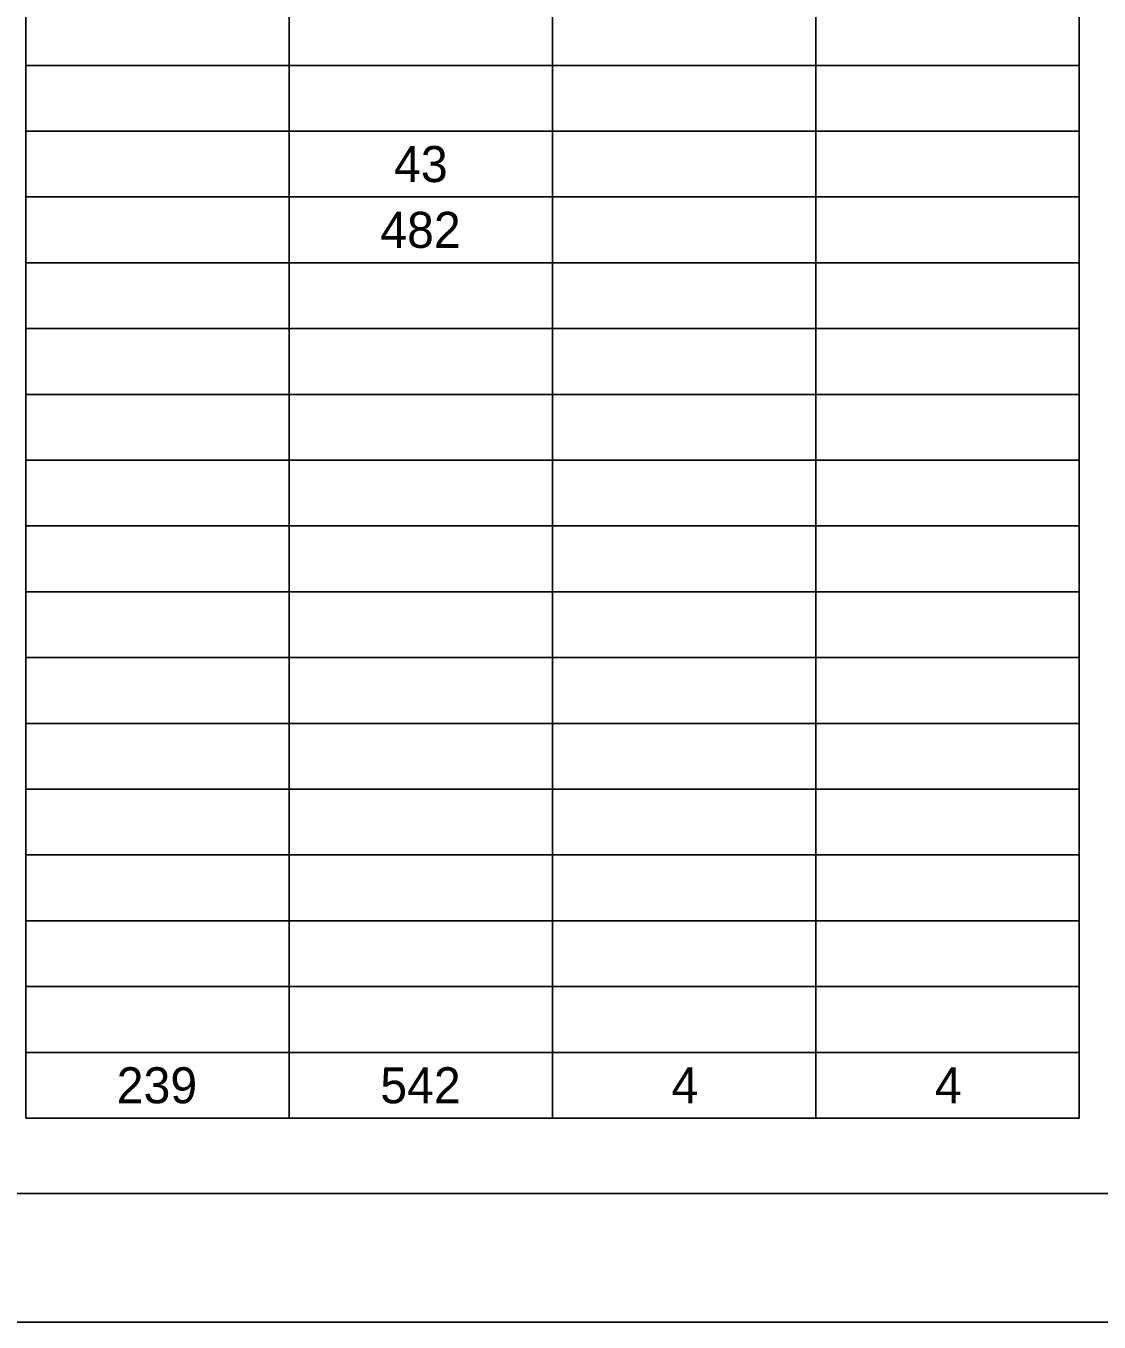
# Model space of a CAD drawing. Extents: x 0 to 34, y 0 to 22.
# Drawn here: x 26.31 to 30.48, y 0 to 5.04 of the extents above; entities that cross this region are included whole.
import ezdxf

# ---------------------------------------------------------------- set-up
doc = ezdxf.new("R2010")
doc.units = 0
for name, color, linetype in [('Default', 7, 'Continuous'), ('SH_Border', 7, 'Continuous'), ('SH_Cut_Line', 7, 'Continuous')]:
    doc.layers.add(name, color=color, linetype=linetype)

msp = doc.modelspace()

# ---------------------------------------------------------------- linework, layer by layer
at = {"layer": 'Default'}
for p, q in [((26.3104, 7.6948), (26.3104, 2.3261)), ((27.333, 7.6948), (27.333, 2.3261)), ((28.3557, 7.6948), (28.3557, 2.3261)), ((29.3783, 7.6948), (29.3783, 2.3261)), ((30.4009, 7.6948), (30.4009, 2.3261)), ((26.3104, 4.8826), (27.333, 4.8826)), ((27.333, 4.8826), (29.3783, 4.8826)), ((29.3783, 4.8826), (30.4009, 4.8826)), ((26.3104, 4.627), (27.333, 4.627)), ((27.333, 4.627), (29.3783, 4.627)), ((29.3783, 4.627), (30.4009, 4.627)), ((26.3104, 4.3713), (27.333, 4.3713)), ((27.333, 4.3713), (29.3783, 4.3713)), ((29.3783, 4.3713), (30.4009, 4.3713)), ((26.3104, 4.1157), (27.333, 4.1157)), ((27.333, 4.1157), (29.3783, 4.1157)), ((29.3783, 4.1157), (30.4009, 4.1157)), ((26.3104, 3.86), (27.333, 3.86)), ((27.333, 3.86), (29.3783, 3.86)), ((29.3783, 3.86), (30.4009, 3.86)), ((26.3104, 3.6043), (27.333, 3.6043)), ((27.333, 3.6043), (29.3783, 3.6043)), ((29.3783, 3.6043), (30.4009, 3.6043)), ((26.3104, 3.3487), (27.333, 3.3487)), ((27.333, 3.3487), (29.3783, 3.3487)), ((29.3783, 3.3487), (30.4009, 3.3487)), ((26.3104, 3.093), (27.333, 3.093)), ((27.333, 3.093), (29.3783, 3.093)), ((29.3783, 3.093), (30.4009, 3.093)), ((26.3104, 2.8374), (27.333, 2.8374)), ((27.333, 2.8374), (29.3783, 2.8374)), ((29.3783, 2.8374), (30.4009, 2.8374)), ((26.3104, 2.5817), (27.333, 2.5817)), ((27.333, 2.5817), (29.3783, 2.5817)), ((29.3783, 2.5817), (30.4009, 2.5817)), ((26.3104, 2.3261), (27.333, 2.3261)), ((26.3104, 2.3261), (26.3104, 2.0704)), ((27.333, 2.3261), (29.3783, 2.3261)), ((27.333, 2.3261), (27.333, 2.0704)), ((28.3557, 2.3261), (28.3557, 2.0704)), ((29.3783, 2.3261), (30.4009, 2.3261)), ((29.3783, 2.3261), (29.3783, 2.0704)), ((30.4009, 2.3261), (30.4009, 2.0704)), ((26.3104, 2.0704), (27.333, 2.0704)), ((26.3104, 2.0704), (26.3104, 1.0478)), ((27.333, 2.0704), (29.3783, 2.0704)), ((27.333, 2.0704), (27.333, 1.0478)), ((28.3557, 2.0704), (28.3557, 1.0478)), ((29.3783, 2.0704), (30.4009, 2.0704)), ((29.3783, 2.0704), (29.3783, 1.0478)), ((30.4009, 2.0704), (30.4009, 1.0478)), ((26.3104, 1.8148), (27.333, 1.8148)), ((27.333, 1.8148), (29.3783, 1.8148)), ((29.3783, 1.8148), (30.4009, 1.8148)), ((26.3104, 1.5591), (27.333, 1.5591)), ((27.333, 1.5591), (29.3783, 1.5591)), ((29.3783, 1.5591), (30.4009, 1.5591)), ((26.3104, 1.3035), (27.333, 1.3035)), ((27.333, 1.3035), (29.3783, 1.3035)), ((29.3783, 1.3035), (30.4009, 1.3035)), ((26.3104, 1.0478), (27.333, 1.0478)), ((26.3104, 1.0478), (26.3104, 0.7922)), ((27.333, 1.0478), (29.3783, 1.0478)), ((27.333, 1.0478), (27.333, 0.7922)), ((28.3557, 1.0478), (28.3557, 0.7922)), ((29.3783, 1.0478), (30.4009, 1.0478)), ((29.3783, 1.0478), (29.3783, 0.7922)), ((30.4009, 1.0478), (30.4009, 0.7922)), ((26.3104, 0.7922), (27.333, 0.7922)), ((27.333, 0.7922), (29.3783, 0.7922)), ((29.3783, 0.7922), (30.4009, 0.7922))]:
    msp.add_line(p, q, dxfattribs=at)
at = {"layer": 'SH_Border'}
msp.add_lwpolyline([(1.5, 21.5), (33.5, 21.5), (33.5, 0.5), (1.5, 0.5)], close=True, dxfattribs=at)
at = {"layer": 'SH_Cut_Line'}
msp.add_lwpolyline([(0, 0), (34, 0), (34, 22), (0, 22)], close=True, dxfattribs=at)

# ---------------------------------------------------------------- texts
at = {"layer": 'Default'}
for s, p in [('43', (27.74, 4.4291)), ('482', (27.6864, 4.1735)), ('239', (26.663, 0.85)), ('542', (27.6864, 0.85)), ('4', (28.8173, 0.85)), ('4', (29.8399, 0.85))]:
    msp.add_text(s, height=0.14, dxfattribs=at).set_placement(p)

doc.saveas('drawing.dxf')
